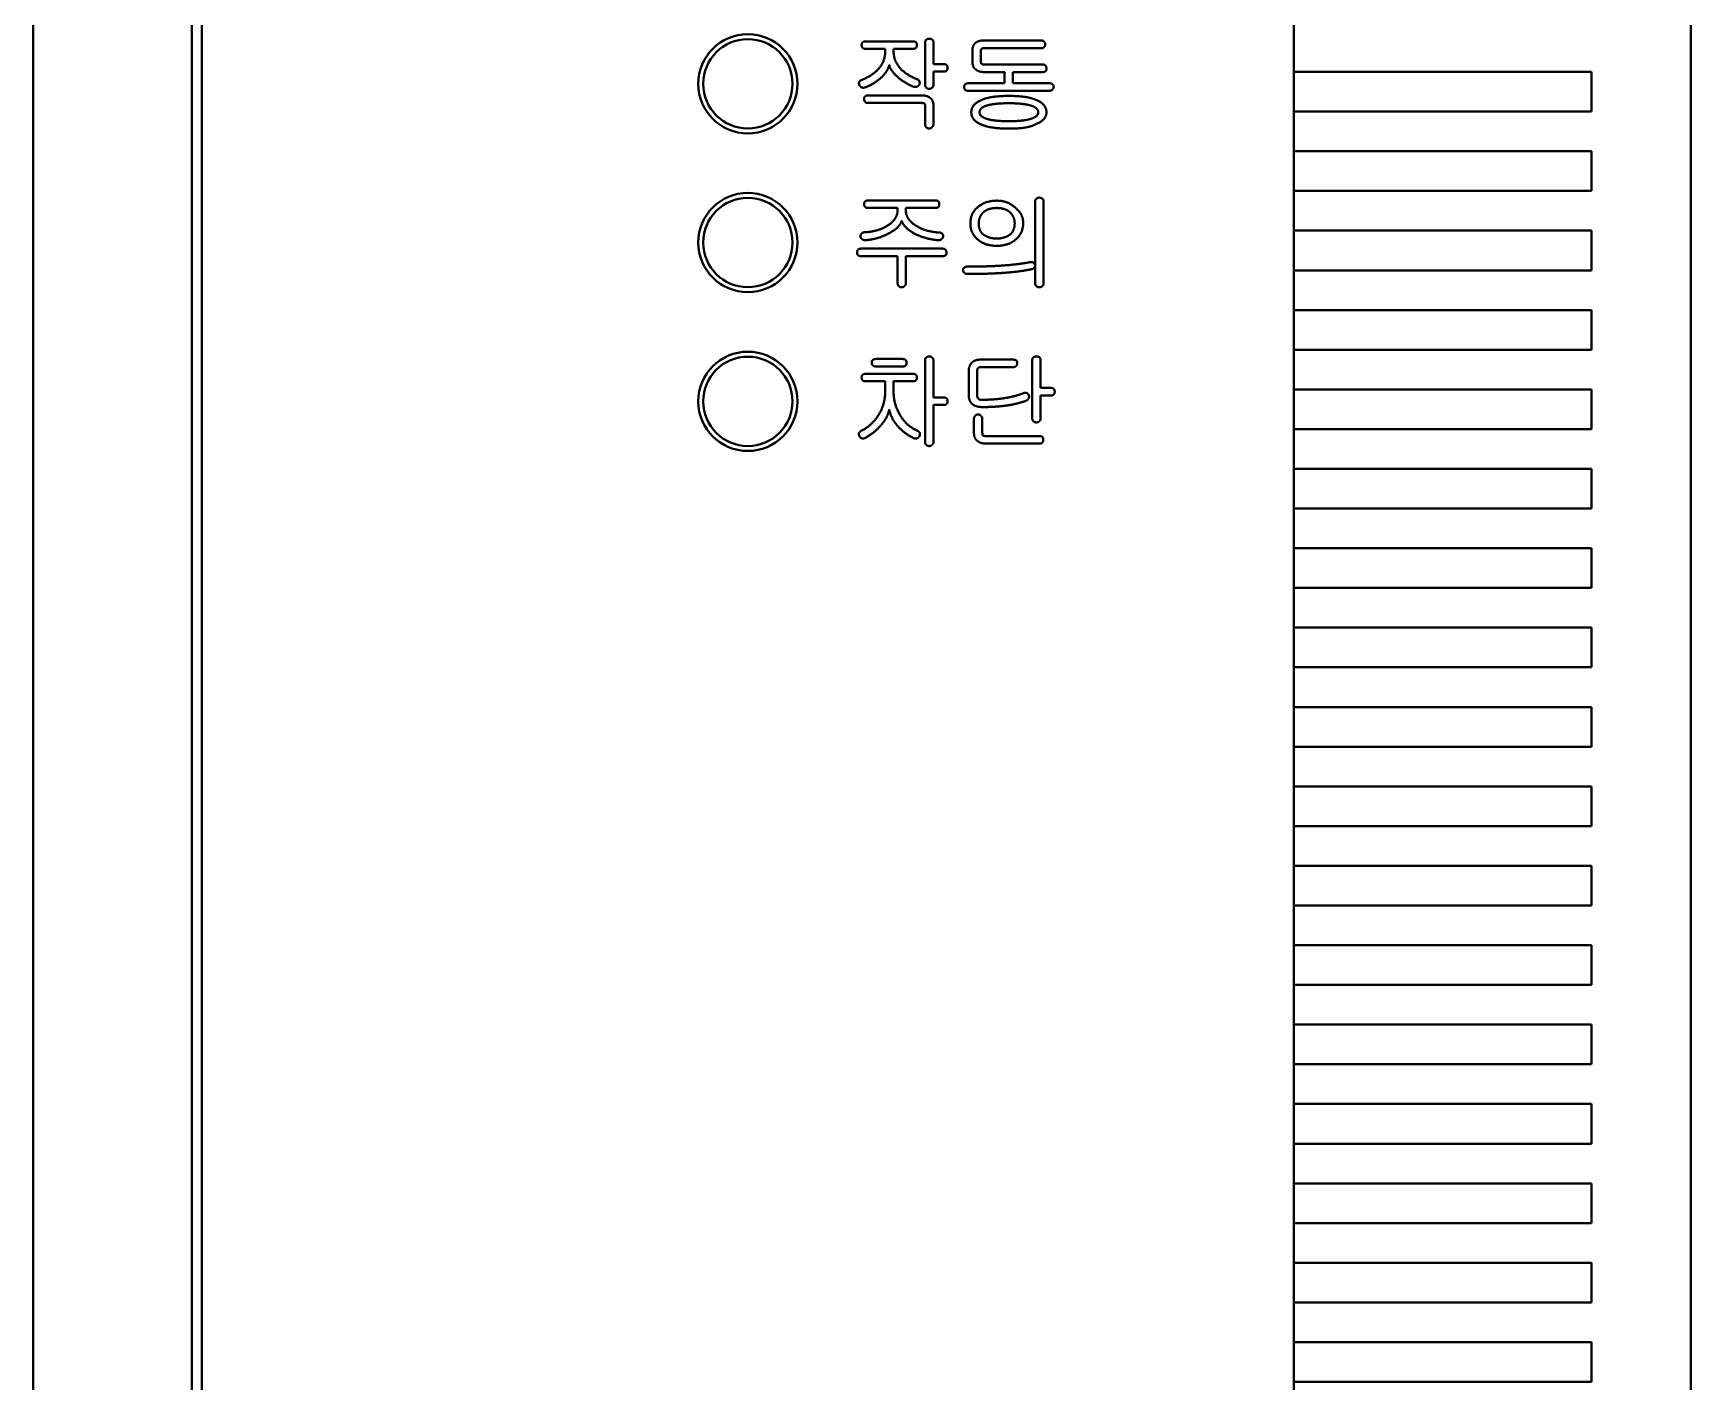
# Model space of a CAD drawing. Header units: millimetres. Extents: x 12 to 1415, y 12 to 997.
# Drawn here: x 162.6 to 246.1, y 367.5 to 435.4 of the extents above; entities that cross this region are included whole.
import ezdxf

# ---------------------------------------------------------------- set-up
doc = ezdxf.new("R2010")
doc.units = ezdxf.units.MM
doc.header["$LTSCALE"] = 1.2
doc.layers.add('가시적인 것(ISO)', color=7, linetype='Continuous', lineweight=40)

msp = doc.modelspace()

# ---------------------------------------------------------------- linework, layer by layer
at = {"layer": '가시적인 것(ISO)'}
for p, q in [((171.065, 487.884), (171.065, 89.084)), ((246.065, 487.884), (246.065, 89.084)), ((162.565, 96.084), (162.565, 481.884)), ((170.565, 96.084), (170.565, 481.884)), ((226.065, 107.084), (226.065, 464.884)), ((210.414, 435.063), (213.347, 435.063)), ((205.484, 434.645), (204.495, 434.645)), ((204.501, 435.021), (206.894, 435.021)), ((205.484, 434.528), (205.484, 434.645)), ((206.894, 434.645), (205.905, 434.645)), ((205.905, 434.645), (205.905, 434.538)), ((207.493, 432.843), (207.493, 434.953)), ((207.915, 434.953), (207.915, 433.874)), ((209.879, 433.977), (209.879, 434.583)), ((210.307, 434.561), (210.307, 433.994)), ((213.373, 434.681), (210.469, 434.681)), ((207.915, 433.874), (208.433, 433.874)), ((208.433, 433.498), (207.915, 433.498)), ((207.915, 433.498), (207.915, 432.843)), ((211.504, 433.475), (210.446, 433.475)), ((210.463, 433.857), (213.416, 433.857)), ((211.5, 432.911), (211.5, 433.426)), ((213.425, 433.475), (211.913, 433.475)), ((211.915, 433.436), (211.915, 432.911)), ((241.065, 433.484), (226.065, 433.484)), ((241.065, 431.484), (241.065, 433.484)), ((213.762, 432.535), (209.629, 432.535)), ((209.672, 432.911), (211.5, 432.911)), ((211.915, 432.911), (213.756, 432.911)), ((204.621, 432.298), (207.338, 432.298)), ((207.338, 431.916), (204.621, 431.916)), ((207.493, 430.846), (207.493, 431.783)), ((207.915, 431.783), (207.915, 430.846)), ((226.065, 431.484), (241.065, 431.484)), ((241.065, 429.484), (226.065, 429.484)), ((241.065, 427.484), (241.065, 429.484)), ((204.625, 427.005), (208.022, 427.005)), ((213.036, 422.849), (213.036, 426.95)), ((213.464, 426.953), (213.464, 422.849)), ((226.065, 427.484), (241.065, 427.484)), ((206.109, 426.629), (204.621, 426.629)), ((206.109, 426.506), (206.109, 426.629)), ((208.022, 426.629), (206.524, 426.629)), ((206.524, 426.629), (206.524, 426.499)), ((241.065, 425.484), (226.065, 425.484)), ((241.065, 423.484), (241.065, 425.484)), ((206.109, 424.201), (204.252, 424.201)), ((204.271, 424.577), (208.372, 424.577)), ((206.109, 422.846), (206.109, 424.201)), ((208.382, 424.201), (206.524, 424.201)), ((206.524, 424.201), (206.524, 422.849)), ((226.065, 423.484), (241.065, 423.484)), ((241.065, 421.484), (226.065, 421.484)), ((241.065, 419.484), (241.065, 421.484)), ((226.065, 419.484), (241.065, 419.484)), ((205.017, 419.018), (206.365, 419.018)), ((206.385, 418.642), (205.017, 418.642)), ((207.493, 414.84), (207.493, 418.95)), ((207.915, 418.95), (207.915, 417.073)), ((209.694, 417.18), (209.694, 418.438)), ((210.116, 418.35), (210.116, 417.206)), ((210.262, 418.985), (211.931, 418.985)), ((211.924, 418.609), (210.33, 418.609)), ((212.89, 416.036), (212.89, 418.953)), ((213.312, 418.953), (213.312, 417.559)), ((205.484, 417.893), (204.495, 417.893)), ((204.501, 418.269), (206.894, 418.269)), ((205.484, 417.394), (205.484, 417.893)), ((206.894, 417.893), (205.905, 417.893)), ((205.905, 417.893), (205.905, 417.394)), ((213.312, 417.559), (213.83, 417.559)), ((207.915, 417.073), (208.443, 417.073)), ((208.443, 416.707), (207.915, 416.707)), ((207.915, 416.707), (207.915, 414.84)), ((213.83, 417.183), (213.312, 417.183)), ((213.312, 417.183), (213.312, 416.036)), ((241.065, 417.484), (226.065, 417.484)), ((241.065, 415.484), (241.065, 417.484)), ((209.954, 415.293), (209.954, 415.987)), ((210.375, 415.987), (210.375, 415.326)), ((210.573, 415.135), (213.257, 415.135)), ((226.065, 415.484), (241.065, 415.484)), ((213.257, 414.759), (210.531, 414.759)), ((241.065, 413.484), (226.065, 413.484)), ((241.065, 411.484), (241.065, 413.484)), ((226.065, 411.484), (241.065, 411.484)), ((241.065, 409.484), (226.065, 409.484)), ((241.065, 407.484), (241.065, 409.484)), ((226.065, 407.484), (241.065, 407.484)), ((241.065, 405.484), (226.065, 405.484)), ((241.065, 403.484), (241.065, 405.484)), ((226.065, 403.484), (241.065, 403.484)), ((241.065, 401.484), (226.065, 401.484)), ((241.065, 399.484), (241.065, 401.484)), ((226.065, 399.484), (241.065, 399.484)), ((241.065, 397.484), (226.065, 397.484)), ((241.065, 395.484), (241.065, 397.484)), ((226.065, 395.484), (241.065, 395.484)), ((241.065, 393.484), (226.065, 393.484)), ((241.065, 391.484), (241.065, 393.484)), ((226.065, 391.484), (241.065, 391.484)), ((241.065, 389.484), (226.065, 389.484)), ((241.065, 387.484), (241.065, 389.484)), ((226.065, 387.484), (241.065, 387.484)), ((241.065, 385.484), (226.065, 385.484)), ((241.065, 383.484), (241.065, 385.484)), ((226.065, 383.484), (241.065, 383.484)), ((241.065, 381.484), (226.065, 381.484)), ((241.065, 379.484), (241.065, 381.484)), ((226.065, 379.484), (241.065, 379.484)), ((241.065, 377.484), (226.065, 377.484)), ((241.065, 375.484), (241.065, 377.484)), ((226.065, 375.484), (241.065, 375.484)), ((241.065, 373.484), (226.065, 373.484)), ((241.065, 371.484), (241.065, 373.484)), ((226.065, 371.484), (241.065, 371.484)), ((241.065, 369.484), (226.065, 369.484)), ((241.065, 367.484), (241.065, 369.484)), ((226.065, 367.484), (241.065, 367.484))]:
    msp.add_line(p, q, dxfattribs=at)
for centre, radius in [((198.565, 432.884), 2.5), ((198.565, 432.884), 2.25), ((198.565, 424.884), 2.5), ((198.565, 424.884), 2.25), ((198.565, 416.884), 2.5), ((198.565, 416.884), 2.25)]:
    msp.add_circle(centre, radius, dxfattribs=at)
for points in [[(207.493, 434.953), (207.493, 435.147), (207.701, 435.147)], [(207.701, 435.147), (207.915, 435.147), (207.915, 434.953)], [(210.022, 434.934), (210.171, 435.063), (210.414, 435.063)], [(213.347, 435.063), (213.438, 435.063), (213.487, 435.008)], [(204.297, 434.84), (204.297, 435.021), (204.501, 435.021)], [(204.495, 434.645), (204.294, 434.645), (204.297, 434.84)], [(205.134, 433.618), (205.484, 433.994), (205.484, 434.528)], [(205.905, 434.538), (205.905, 434.01), (206.278, 433.624)], [(206.894, 435.021), (207.078, 435.021), (207.078, 434.836)], [(207.078, 434.836), (207.078, 434.645), (206.894, 434.645)], [(209.879, 434.583), (209.879, 434.794), (210.022, 434.934)], [(210.339, 434.648), (210.307, 434.626), (210.307, 434.561)], [(210.469, 434.681), (210.378, 434.681), (210.339, 434.648)], [(213.506, 434.752), (213.461, 434.681), (213.373, 434.681)], [(213.487, 435.008), (213.542, 434.953), (213.548, 434.869)], [(213.548, 434.869), (213.548, 434.801), (213.506, 434.752)], [(204.275, 433.066), (204.842, 433.297), (205.134, 433.618)], [(205.688, 433.841), (205.617, 433.511), (205.286, 433.196)], [(206.109, 433.225), (205.733, 433.553), (205.688, 433.841)], [(206.278, 433.624), (206.576, 433.316), (207.114, 433.102)], [(208.433, 433.874), (208.625, 433.874), (208.625, 433.689)], [(208.625, 433.689), (208.625, 433.498), (208.433, 433.498)], [(210.012, 433.63), (209.879, 433.747), (209.879, 433.977)], [(210.446, 433.475), (210.181, 433.475), (210.012, 433.63)], [(210.307, 433.994), (210.307, 433.916), (210.343, 433.883)], [(210.343, 433.883), (210.369, 433.857), (210.463, 433.857)], [(211.5, 433.426), (211.5, 433.452), (211.504, 433.475)], [(211.913, 433.475), (211.915, 433.457), (211.915, 433.436)], [(213.416, 433.857), (213.607, 433.857), (213.607, 433.647)], [(213.607, 433.647), (213.613, 433.475), (213.425, 433.475)], [(204.184, 432.807), (204.151, 432.882), (204.168, 432.953)], [(204.168, 432.953), (204.197, 433.037), (204.275, 433.066)], [(204.291, 432.703), (204.226, 432.733), (204.184, 432.807)], [(204.459, 432.694), (204.372, 432.674), (204.291, 432.703)], [(205.286, 433.196), (204.949, 432.885), (204.459, 432.694)], [(206.89, 432.742), (206.453, 432.93), (206.109, 433.225)], [(207.062, 432.729), (206.984, 432.71), (206.89, 432.742)], [(207.202, 432.84), (207.156, 432.759), (207.062, 432.729)], [(207.114, 433.102), (207.185, 433.076), (207.211, 432.998)], [(207.211, 432.998), (207.234, 432.914), (207.202, 432.84)], [(207.552, 432.69), (207.493, 432.742), (207.493, 432.843)], [(207.701, 432.629), (207.613, 432.629), (207.552, 432.69)], [(207.843, 432.687), (207.788, 432.629), (207.701, 432.629)], [(207.915, 432.843), (207.915, 432.742), (207.843, 432.687)], [(209.493, 432.6), (209.451, 432.658), (209.458, 432.733)], [(209.458, 432.733), (209.464, 432.801), (209.513, 432.859)], [(209.629, 432.535), (209.542, 432.535), (209.493, 432.6)], [(209.513, 432.859), (209.574, 432.911), (209.672, 432.911)], [(213.756, 432.911), (213.853, 432.911), (213.911, 432.859)], [(213.911, 432.593), (213.853, 432.535), (213.762, 432.535)], [(213.911, 432.859), (213.97, 432.801), (213.97, 432.726)], [(213.97, 432.726), (213.97, 432.652), (213.911, 432.593)], [(204.424, 432.107), (204.417, 432.298), (204.621, 432.298)], [(204.621, 431.916), (204.424, 431.916), (204.424, 432.107)], [(207.338, 432.298), (207.613, 432.298), (207.782, 432.143)], [(207.464, 431.883), (207.425, 431.916), (207.338, 431.916)], [(207.493, 431.783), (207.493, 431.857), (207.464, 431.883)], [(207.782, 432.143), (207.915, 432.026), (207.915, 431.783)], [(209.821, 431.446), (209.821, 431.831), (210.278, 432.045)], [(210.547, 431.77), (210.236, 431.656), (210.236, 431.446)], [(210.278, 432.045), (210.764, 432.272), (211.714, 432.272)], [(211.714, 431.903), (210.923, 431.903), (210.547, 431.77)], [(211.714, 432.272), (212.664, 432.272), (213.124, 432.055)], [(212.874, 431.77), (212.498, 431.903), (211.714, 431.903)], [(213.192, 431.446), (213.192, 431.656), (212.874, 431.77)], [(213.124, 432.055), (213.607, 431.838), (213.607, 431.446)], [(210.278, 430.849), (209.821, 431.063), (209.821, 431.446)], [(210.236, 431.446), (210.236, 431.245), (210.56, 431.131)], [(210.56, 431.131), (210.923, 430.998), (211.714, 430.998)], [(211.714, 430.998), (212.498, 430.998), (212.852, 431.128)], [(212.852, 431.128), (213.192, 431.245), (213.192, 431.446)], [(213.607, 431.446), (213.607, 431.063), (213.065, 430.843)], [(207.558, 430.681), (207.493, 430.749), (207.493, 430.846)], [(207.701, 430.632), (207.617, 430.632), (207.558, 430.681)], [(207.808, 430.668), (207.785, 430.632), (207.701, 430.632)], [(207.915, 430.846), (207.915, 430.749), (207.808, 430.668)], [(211.714, 430.622), (210.764, 430.622), (210.278, 430.849)], [(213.065, 430.843), (212.657, 430.622), (211.714, 430.622)], [(204.621, 426.629), (204.417, 426.629), (204.424, 426.823)], [(204.424, 426.823), (204.424, 427.005), (204.625, 427.005)], [(208.022, 427.005), (208.21, 427.005), (208.21, 426.82)], [(208.21, 426.82), (208.21, 426.629), (208.022, 426.629)], [(210.09, 426.613), (210.479, 426.995), (211.108, 426.995)], [(211.108, 426.995), (211.72, 426.995), (212.112, 426.564)], [(213.036, 426.95), (213.036, 427.037), (213.101, 427.099)], [(213.101, 427.099), (213.159, 427.147), (213.25, 427.147)], [(213.25, 427.147), (213.335, 427.147), (213.393, 427.096)], [(213.393, 427.096), (213.464, 427.047), (213.464, 426.953)], [(205.633, 425.757), (206.109, 426.078), (206.109, 426.506)], [(206.317, 425.984), (206.213, 425.643), (205.753, 425.397)], [(206.91, 425.365), (206.411, 425.653), (206.317, 425.984)], [(206.524, 426.499), (206.524, 426.075), (206.994, 425.76)], [(209.772, 425.854), (209.772, 426.324), (210.09, 426.613)], [(210.106, 425.07), (209.772, 425.387), (209.772, 425.854)], [(210.42, 426.402), (210.193, 426.175), (210.193, 425.854)], [(210.193, 425.854), (210.193, 425.533), (210.362, 425.342)], [(211.108, 426.626), (210.66, 426.626), (210.42, 426.402)], [(211.792, 426.386), (211.542, 426.626), (211.108, 426.626)], [(212.005, 425.854), (212.005, 426.172), (211.792, 426.386)], [(211.837, 425.342), (212.005, 425.533), (212.005, 425.854)], [(212.433, 425.854), (212.433, 425.394), (212.096, 425.07)], [(212.112, 426.564), (212.433, 426.321), (212.433, 425.854)], [(204.239, 425.196), (204.232, 425.274), (204.313, 425.355)], [(204.317, 425.057), (204.249, 425.109), (204.239, 425.196)], [(204.313, 425.355), (204.346, 425.404), (204.469, 425.404)], [(204.482, 425.005), (204.382, 424.998), (204.317, 425.057)], [(204.469, 425.404), (205.153, 425.439), (205.633, 425.757)], [(205.753, 425.397), (205.185, 425.053), (204.482, 425.005)], [(208.177, 425.005), (207.458, 425.053), (206.91, 425.365)], [(206.994, 425.76), (207.484, 425.43), (208.187, 425.391)], [(208.333, 425.06), (208.278, 425.005), (208.177, 425.005)], [(208.187, 425.391), (208.294, 425.391), (208.356, 425.329)], [(208.398, 425.183), (208.391, 425.112), (208.333, 425.06)], [(208.356, 425.329), (208.407, 425.271), (208.398, 425.183)], [(211.108, 424.72), (210.472, 424.72), (210.106, 425.07)], [(210.362, 425.342), (210.657, 425.086), (211.108, 425.086)], [(211.108, 425.086), (211.542, 425.086), (211.837, 425.342)], [(212.096, 425.07), (211.727, 424.72), (211.108, 424.72)], [(204.064, 424.395), (204.07, 424.577), (204.271, 424.577)], [(204.252, 424.201), (204.057, 424.201), (204.064, 424.395)], [(208.372, 424.577), (208.563, 424.577), (208.573, 424.373)], [(208.573, 424.373), (208.573, 424.201), (208.382, 424.201)], [(209.406, 423.491), (209.406, 423.569), (209.461, 423.621)], [(209.467, 423.358), (209.406, 423.41), (209.406, 423.491)], [(209.461, 423.621), (209.529, 423.673), (209.629, 423.673)], [(209.629, 423.303), (209.529, 423.303), (209.467, 423.358)], [(209.629, 423.673), (210.56, 423.673), (211.279, 423.718)], [(211.36, 423.352), (210.651, 423.303), (209.629, 423.303)], [(211.279, 423.718), (212.174, 423.776), (212.745, 423.89)], [(212.868, 423.543), (212.249, 423.41), (211.36, 423.352)], [(212.745, 423.89), (212.855, 423.919), (212.936, 423.883)], [(213.001, 423.63), (212.952, 423.569), (212.868, 423.543)], [(212.936, 423.883), (213.01, 423.844), (213.03, 423.773)], [(213.03, 423.773), (213.043, 423.699), (213.001, 423.63)], [(206.174, 422.681), (206.109, 422.749), (206.109, 422.846)], [(206.317, 422.632), (206.232, 422.632), (206.174, 422.681)], [(206.463, 422.697), (206.398, 422.632), (206.317, 422.632)], [(206.524, 422.849), (206.524, 422.752), (206.463, 422.697)], [(213.098, 422.69), (213.036, 422.752), (213.036, 422.849)], [(213.25, 422.632), (213.156, 422.632), (213.098, 422.69)], [(213.403, 422.697), (213.338, 422.632), (213.25, 422.632)], [(213.464, 422.849), (213.464, 422.752), (213.403, 422.697)], [(204.809, 418.833), (204.809, 419.018), (205.017, 419.018)], [(205.017, 418.642), (204.809, 418.642), (204.809, 418.833)], [(206.365, 419.018), (206.553, 419.018), (206.56, 418.836)], [(206.56, 418.836), (206.566, 418.642), (206.385, 418.642)], [(207.493, 418.95), (207.493, 419.041), (207.565, 419.102)], [(207.565, 419.102), (207.62, 419.144), (207.701, 419.144)], [(207.701, 419.144), (207.782, 419.144), (207.821, 419.115)], [(207.821, 419.115), (207.915, 419.041), (207.915, 418.95)], [(209.694, 418.438), (209.694, 418.674), (209.84, 418.827)], [(209.84, 418.827), (209.999, 418.985), (210.262, 418.985)], [(210.155, 418.561), (210.116, 418.512), (210.116, 418.35)], [(210.33, 418.609), (210.197, 418.609), (210.155, 418.561)], [(212.138, 418.82), (212.129, 418.609), (211.924, 418.609)], [(211.931, 418.985), (212.138, 418.985), (212.138, 418.82)], [(212.89, 418.953), (212.89, 419.147), (213.098, 419.147)], [(213.098, 419.147), (213.312, 419.147), (213.312, 418.953)], [(204.297, 418.088), (204.297, 418.269), (204.501, 418.269)], [(204.495, 417.893), (204.294, 417.893), (204.297, 418.088)], [(206.894, 418.269), (207.078, 418.269), (207.078, 418.084)], [(207.078, 418.084), (207.078, 417.893), (206.894, 417.893)], [(213.83, 417.559), (214.022, 417.559), (214.022, 417.374)], [(205.117, 416.149), (205.484, 416.7), (205.484, 417.394)], [(205.905, 417.394), (205.905, 416.69), (206.265, 416.133)], [(208.443, 417.073), (208.625, 417.073), (208.625, 416.895)], [(208.625, 416.895), (208.625, 416.707), (208.443, 416.707)], [(209.873, 416.746), (209.694, 416.901), (209.694, 417.18)], [(210.382, 416.596), (210.044, 416.596), (209.873, 416.746)], [(210.116, 417.206), (210.116, 417.073), (210.174, 417.015)], [(210.174, 417.015), (210.226, 416.963), (210.349, 416.963)], [(210.349, 416.963), (210.92, 416.963), (211.406, 417.034)], [(211.406, 417.034), (212.018, 417.118), (212.44, 417.293)], [(212.599, 416.921), (212.125, 416.739), (211.51, 416.661)], [(212.44, 417.293), (212.527, 417.332), (212.612, 417.303)], [(212.715, 417.037), (212.683, 416.966), (212.599, 416.921)], [(212.612, 417.303), (212.683, 417.267), (212.719, 417.193)], [(212.719, 417.193), (212.745, 417.115), (212.715, 417.037)], [(214.022, 417.374), (214.022, 417.183), (213.83, 417.183)], [(204.278, 415.397), (204.793, 415.66), (205.117, 416.149)], [(205.688, 416.477), (205.613, 416.078), (205.289, 415.705)], [(206.064, 415.695), (205.759, 416.068), (205.688, 416.477)], [(206.265, 416.133), (206.592, 415.624), (207.108, 415.4)], [(209.954, 415.987), (209.954, 416.097), (210.022, 416.165)], [(210.022, 416.165), (210.074, 416.224), (210.161, 416.224)], [(210.161, 416.224), (210.249, 416.224), (210.307, 416.159)], [(210.307, 416.159), (210.375, 416.097), (210.375, 415.987)], [(211.51, 416.661), (211.02, 416.596), (210.382, 416.596)], [(212.949, 415.883), (212.89, 415.935), (212.89, 416.036)], [(213.098, 415.822), (213.01, 415.822), (212.949, 415.883)], [(213.244, 415.88), (213.185, 415.822), (213.098, 415.822)], [(213.312, 416.036), (213.312, 415.935), (213.244, 415.88)], [(204.184, 415.122), (204.145, 415.196), (204.164, 415.274)], [(204.164, 415.274), (204.184, 415.355), (204.278, 415.397)], [(204.297, 415.024), (204.226, 415.053), (204.184, 415.122)], [(204.466, 415.037), (204.385, 415.002), (204.297, 415.024)], [(205.289, 415.705), (204.92, 415.264), (204.466, 415.037)], [(206.894, 415.037), (206.394, 415.297), (206.064, 415.695)], [(207.069, 415.018), (206.994, 414.995), (206.894, 415.037)], [(207.205, 415.125), (207.169, 415.047), (207.069, 415.018)], [(207.108, 415.4), (207.195, 415.368), (207.224, 415.284)], [(207.224, 415.284), (207.244, 415.199), (207.205, 415.125)], [(210.087, 414.927), (209.954, 415.047), (209.954, 415.293)], [(210.375, 415.326), (210.375, 415.203), (210.417, 415.16)], [(210.417, 415.16), (210.446, 415.135), (210.573, 415.135)], [(213.257, 415.135), (213.448, 415.135), (213.448, 414.95)], [(207.552, 414.694), (207.493, 414.746), (207.493, 414.84)], [(207.701, 414.632), (207.613, 414.632), (207.552, 414.694)], [(207.85, 414.694), (207.788, 414.632), (207.701, 414.632)], [(207.915, 414.84), (207.915, 414.746), (207.85, 414.694)], [(210.531, 414.759), (210.262, 414.759), (210.087, 414.927)], [(213.448, 414.95), (213.448, 414.759), (213.257, 414.759)]]:
    msp.add_open_spline(points, degree=2, dxfattribs=at)

doc.saveas('drawing.dxf')
